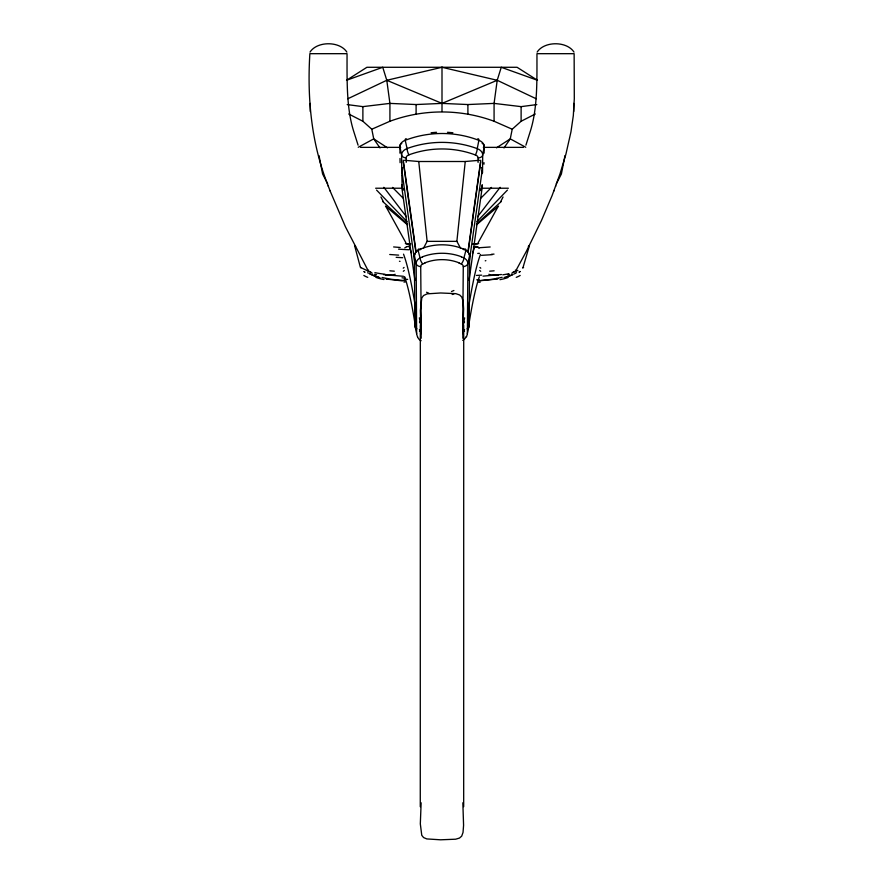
<?xml version="1.0" encoding="UTF-8"?>
<svg xmlns="http://www.w3.org/2000/svg" width="884" height="884" viewBox="0 0 884 884"><rect width="100%" height="100%" fill="white"/><g stroke="black" fill="none" stroke-linecap="round" stroke-linejoin="round"><path stroke-width="1.33" d="M420.276 806.727L420.32 325.323M458.962 263.012L461.481 264.084A4.232 3.094 0 0 1 463.271 266.648L462.73 331.058M463.68 806.705L463.713 325.345M468.719 253.741A4.652 3.105 -5.8 0 1 469.603 255.984L469.128 325.478L467.36 333.622A9.072 9.039 74.2 0 1 467.238 334.417L466.509 336.826M478.078 162.413L478.089 157.905A4.663 3.26 0 0 0 475.327 154.943C454.144 146.987 430.188 146.976 408.972 154.833A4.674 3.26 0 0 0 406.187 157.816L406.209 162.336M484.156 153.109L484.012 145.131A9.315 6.685 4.9 0 0 480.023 140.81C455.956 131.075 428.143 131.075 404.076 140.777A9.326 6.707 -5.6 0 0 400.098 145.153L399.933 153.142M463.028 324.34L462.796 338.24M482.52 172.888L482.708 154.976L484.2 146.545A4.597 3.337 0.7 0 0 482.178 143.363M467.371 333.622L467.89 263.631L469.592 255.984M484.001 162.645L483.957 164.192M482.178 184.69L482.067 186.977M460.597 248.349L456.873 241.354L465.249 161.507L479.459 160.302M564.998 155.617L561.384 173.993L556.323 183.861M348.683 113.992L362.882 121.252L371.788 129.219L389.921 121.263L389.921 103.395L386.783 80.289L382.75 67.283L346.517 80.289L366.915 67.283L517.085 67.283L537.483 80.289L501.25 67.283L497.217 80.289L494.079 103.395L494.079 121.263L512.212 129.219L521.118 121.252L535.317 113.992M467.945 251.796L480.741 160.192M468.133 252.161L480.741 161.916M469.05 263.189L482.299 169.584A4.674 3.26 0 0 0 481.338 167.606M469.05 280.372L482.299 186.767M482.034 187.176L481.703 188.657M462.896 333.666L463.625 308.892L463.094 301.201L461.757 297.024L459.68 294.98L455.846 293.654L440.63 292.98L427.149 293.864L423.558 295.51L421.79 297.952L420.364 310.516L421.149 333.655M512.212 129.219L510.267 138.876L503.99 147.937M421.138 802.783L420.32 823.866L421.767 835.325L423.591 837.568L426.795 838.927L440.586 839.8L455.658 839.203L459.481 838.065L461.691 836.142L463.028 832.43L463.581 825.336L462.84 802.76M463.072 249.089L465.923 250.382L463.912 257.907A4.707 1.801 -63.6 0 1 461.26 263.929M522.93 267.819L529.461 245.542L528.323 246.338M310.008 52.101C317.146 40.984 339.721 40.984 346.859 52.101M537.14 52.101C544.279 40.984 566.854 40.984 573.992 52.101M525.914 145.175L530.301 131.307C537.792 107.815 536.886 79.195 536.964 53.681L574.136 53.681L574.302 98.754L573.318 115.638L570.954 131.86L565.937 154.081L560.08 173.64L552.091 195.607L541.362 220.768L526.422 251.222L515.394 271.543L511.748 273.222M553.859 191.054L554.091 190.447M555.583 186.447L555.804 185.861M368.65 270.161L368.495 270.559A6.066 2.486 -21.7 0 0 368.473 271.244L372.252 273.222M500.521 201.906L503.062 197.01M515.394 271.543L515.527 271.244A6.066 2.486 21.7 0 0 515.494 270.548L515.35 270.161M423.403 248.349L427.127 241.354L418.751 161.507L404.541 160.302M497.957 206.779L478.089 242.813M477.614 216.702L500.145 187.32M476.973 221.619L507.416 190.093M480.819 198.193L491.493 187.419M476.973 223.564L501.327 201.464M403.237 268.183L404.054 267.443M523.593 267.322L522.731 267.918M404.331 270.449L403.303 271.289M476.465 224.856L498.521 206.071M520.168 271.465L519.041 272.206L519.925 271.642M496.499 147.827L510.267 138.876L525.759 147.285M516.521 272.681L515.748 273.134M358.241 147.285L373.733 138.876L387.501 147.827M515.007 273.532L514.123 273.985M347.788 98.776L386.783 80.289L442 67.283L497.217 80.289L536.212 98.776M513.007 274.515L511.46 275.2M421.27 331.058L420.718 266.648A4.221 3.083 0 0 1 422.74 263.973L425.038 263.012M395.148 274.294L394.43 274.592A6.254 3.359 -12.5 0 1 392.905 275.034L385.623 275.278M512.156 274.836L511.217 275.233M420.928 249.089L418.077 250.382L420.088 257.907A4.707 1.779 64.1 0 0 422.74 263.929M497.217 80.289L442 103.395L416.099 104.544L389.921 103.395L362.882 106.632L347.191 104.588M517.869 270.382L515.096 271.454M510.952 275.41L509.615 275.93M510.709 275.432L504.079 277.532M422.596 256.89L420.088 257.907A8.243 6.276 -6.4 0 0 416.165 263.631L416.629 333.622A9.072 9.039 55.5 0 0 416.762 334.428L417.491 336.826M408.983 154.833A4.641 1.37 72.6 0 1 407.082 148.545C429.525 140.291 454.818 140.335 477.249 148.645A9.26 6.63 4.9 0 1 482.708 154.976A4.641 3.337 1.4 0 1 478.089 157.916M508.422 276.349L506.388 277.001M513.063 272.117L513.77 271.896M389.921 121.263C423.403 108.865 460.597 108.865 494.079 121.263M497.858 278.769L480.123 280.56M496.985 279.035L478.962 280.836M386.783 80.289L442 103.395L467.901 104.544L494.079 103.395L521.118 106.632L536.809 104.588M501.416 274.504L483.029 276.139M490.178 246.968L478.354 247.807M431.116 132.744L436.552 132.291M498.377 275.278L491.084 275.057A6.254 3.359 12.5 0 1 489.581 274.581L488.852 274.294M478.708 243.553L472.885 243.94M477.614 243.818L473.084 244.128M492.277 254.669L481.426 255.343M360.55 147.363L400.662 147.363M483.338 147.363L523.45 147.363M418.751 161.507L465.249 161.507M375.634 188.226L402.651 188.226M481.349 188.226L508.366 188.226M427.127 241.354L456.873 241.354M403.513 276.294L383.534 274.615M410.872 243.929L405.336 243.564M398.651 255.133L389.733 254.504M404.971 280.626L386.949 278.891M409.712 244.194L406.297 243.94M400.231 247.476L393.623 246.945M402.386 280.891L386.164 279.012M447.47 132.291L452.895 132.744M379.976 277.687L375.059 276.184M378.308 277.101L373.004 275.322M370.153 271.874L370.871 272.106M368.838 271.432L360.628 267.487M374.462 275.963L370.96 274.449M461.404 256.89L463.912 257.907A8.243 6.276 6.4 0 1 467.835 263.631A4.652 3.16 -6.9 0 1 463.282 266.625M372.507 275.123L371.81 274.825M370.761 274.349L370.208 274.084M370.031 274.007L369.258 273.62M368.241 273.09L367.645 272.747M364.075 271.609L364.948 272.173M364.086 271.653L364.694 272.051M355.622 246.327L354.561 245.564L355.346 246.128M361.003 267.764L360.595 267.476M480.697 271.289L479.669 270.449M360.374 267.288L354.594 245.586M385.479 206.071L407.535 224.856M479.946 267.443L480.763 268.183M382.673 201.464L407.027 223.564M392.507 187.419L403.181 198.193M376.584 190.093L407.027 221.619M327.677 183.861L322.616 173.993L319.002 155.617M383.855 187.32L406.386 216.702M380.009 147.937L373.733 138.876L371.788 129.219M405.911 242.813L386.043 206.779M368.606 271.543L345.401 226.735L329.909 190.447M380.938 197.01L383.479 201.906M409.844 248.459L409.038 246.382A6.332 5.934 0 0 0 406.938 246.713M358.086 145.175L353.699 131.307C346.208 107.815 347.114 79.195 347.036 53.681L309.864 53.681C307.068 98.688 311.488 144.368 328.417 186.447M328.196 185.861L330.141 191.054M402.098 186.192L402.629 188.756M402.585 188.623L402.607 188.69A7.094 7.061 -54 0 0 403.203 190.248M415.237 253.719A4.652 3.16 7.1 0 0 414.408 255.984L416.11 263.631A4.652 3.16 6.9 0 0 420.718 266.625M405.226 140.269L407.071 148.545M416.64 333.622L414.872 325.478L414.408 255.984M402.662 167.606A4.674 3.26 0 0 0 401.69 169.584L414.95 263.189M401.701 186.767L414.95 280.372M403.259 160.192L416.055 251.796M403.259 161.916L415.867 252.161M402.187 186.69L401.811 174.888M400.098 162.7L400.01 158.512M421.204 338.24L420.972 324.34M401.778 172.91L401.59 154.943L399.888 146.567A4.597 3.337 -0.7 0 1 401.778 143.407M573.738 103.395L573.738 111.495M521.118 106.632L521.118 121.252M482.299 169.584L482.299 173.551M468.465 307.941L468.465 327.014A6.199 3.127 0 0 1 467.194 328.605M467.901 104.544L467.901 113.959M442 67.283L442 111.495M416.099 104.544L416.099 113.959M415.535 307.941L415.535 327.014M401.701 169.584L401.701 173.551M362.882 106.632L362.882 121.252M310.262 103.395L310.262 111.495M407.082 148.556A9.271 6.663 -5.6 0 0 401.59 154.943A4.641 3.337 -1.7 0 0 406.198 157.827M405.226 140.269A4.564 1.414 71.5 0 1 406.706 139.23M477.437 139.219A4.564 1.414 -71.4 0 1 478.874 140.302L477.249 148.645A4.641 1.37 -72.5 0 1 475.327 154.932M402.098 186.48A23.415 2.365 85.2 0 1 401.767 184.668M482.211 185.331A23.194 1.989 -85.7 0 1 482.178 185.585M481.261 188.635A7.05 6.652 -58.5 0 1 480.41 190.712M403.027 189.43A6.232 4.354 0 0 1 401.69 186.955M482.31 186.955A6.232 4.354 0 0 1 480.973 189.43M414.463 255.973A8.287 6.332 -6.5 0 1 418.044 250.349M418.033 250.338A4.729 1.867 61.5 0 1 420.375 249.664M420.806 248.934A42.631 31.183 0 0 1 463.194 248.934M463.625 249.597A4.729 1.878 -62.4 0 1 465.934 250.382M465.956 250.349A8.287 6.332 6.5 0 1 469.537 255.973M422.53 256.791A41.846 30.608 0 0 1 461.481 256.78M424.928 262.857A35.426 25.912 0 0 1 459.083 262.846M420.972 329.732A6.066 4.74 -9.4 0 1 419.524 329.688M416.309 328.329A6.066 4.74 -9.4 0 1 414.883 325.478A4.586 3.282 0 0 1 415.756 322.98M467.691 328.329A6.066 4.74 9.4 0 0 469.117 325.478A4.586 3.282 0 0 0 468.244 322.98M464.476 329.688A6.066 4.74 9.4 0 1 463.028 329.732M420.883 322.759A1.503 1.105 0 0 1 419.447 322.052M464.553 322.052A1.503 1.105 0 0 1 463.117 322.759M421.115 340.727A6.641 6.519 89 0 1 417.579 336.793M466.067 336.671A6.641 6.111 -52.9 0 1 462.73 340.373M468.465 327.069A270.493 23.647 -87.1 0 1 479.371 276.692M468.465 308.218A290.427 25.393 -87.1 0 1 480.476 254.404M403.513 254.161A290.427 25.437 87.1 0 1 415.546 307.743M472.531 253.564A295.488 25.293 -87.2 0 1 474.951 246.559M468.443 327.014A6.177 4.729 11.4 0 1 467.426 329.754M464.509 331.334A6.177 4.729 11.4 0 1 462.73 331.5M464.531 329.599A6.199 3.127 0 0 1 462.741 329.809M462.686 329.135A264.548 23.669 -87 0 1 464.63 317.842M421.27 331.5A6.177 4.729 -11.4 0 1 419.48 331.334M416.563 329.743A6.177 4.729 -11.4 0 1 415.557 327.003M421.259 329.809A6.199 3.127 0.2 0 1 419.469 329.599M416.806 328.605A6.199 3.127 0.2 0 1 415.535 327.003A270.493 23.647 87.1 0 0 404.618 276.659M474.962 246.382A6.332 5.934 0 0 1 477.062 246.713M477.393 246.846A6.265 5.868 0 0 1 479.227 247.929M404.773 247.929A6.265 5.868 0 0 1 406.607 246.846M409.833 248.271A295.864 25.393 87.2 0 1 411.458 253.1M419.37 317.809A264.548 23.669 87.1 0 1 421.314 329.113M520.168 275.454A48.907 15.437 8.3 0 1 516.256 277.344M509.56 274.316A72.532 8.365 -3.5 0 1 507.46 274.67M494.134 270.802A47.946 8.022 -1.1 0 1 489.692 271.178M477.725 247.034A134.711 33.327 -0.1 0 1 473.349 247.244M409.016 249.763A130.191 34.542 0 0 1 398.562 249.144M485.239 260.813A109.948 6.939 -13.5 0 1 485.857 260.692M494.023 254.095A60.068 9.613 -1.2 0 1 491.46 254.294M479.426 253.343A139.661 28.719 -0.3 0 1 477.736 253.421M402.739 257.708A138.788 32.819 0 0 1 396.165 257.332M399.457 261.255A110.445 6.674 13.8 0 1 400.043 261.366M428.873 293.245A89.936 2.133 22.7 0 1 426.552 292.25M388.065 278.637A33.957 5.536 3.4 0 1 382.054 277.477M407.679 279.388A100.71 24.553 0.3 0 1 404.099 279.178M480.156 282.228A138.081 37.183 0 0 1 478.83 282.305M508.201 277.41A32.94 6.542 -1.3 0 1 499.957 279.675M454.122 293.709A90.853 1.901 -23 0 1 452.199 294.527M502.145 277.311A31.271 5.127 -3 0 1 496.145 278.383M479.238 279.664A111.594 26.653 -0.3 0 1 476.741 279.808M405.159 282.051A140.689 37.625 0 0 1 403.844 281.974M384.01 279.532A32.299 6.376 1.3 0 1 375.777 277.3M453.901 290.504A100.898 2.21 -22.5 0 1 451.47 291.532M508.609 273.764A38.509 6.862 -0.1 0 1 502.742 274.802M481.669 275.145A104.025 19.713 -0.5 0 1 476.443 275.421M404.85 277.985A143.495 34.012 0 0 1 401.999 277.83M385.081 274.261A38.785 6.066 1.3 0 1 374.882 272.626M410.032 244.824A66.709 13.989 0.1 0 1 408.839 244.735M367.744 277.344A48.907 15.437 -8.3 0 1 363.832 275.454M376.54 274.67A72.532 8.365 3.5 0 1 374.44 274.316M394.308 271.178A47.946 8.022 1.1 0 1 389.866 270.802"/></g></svg>
